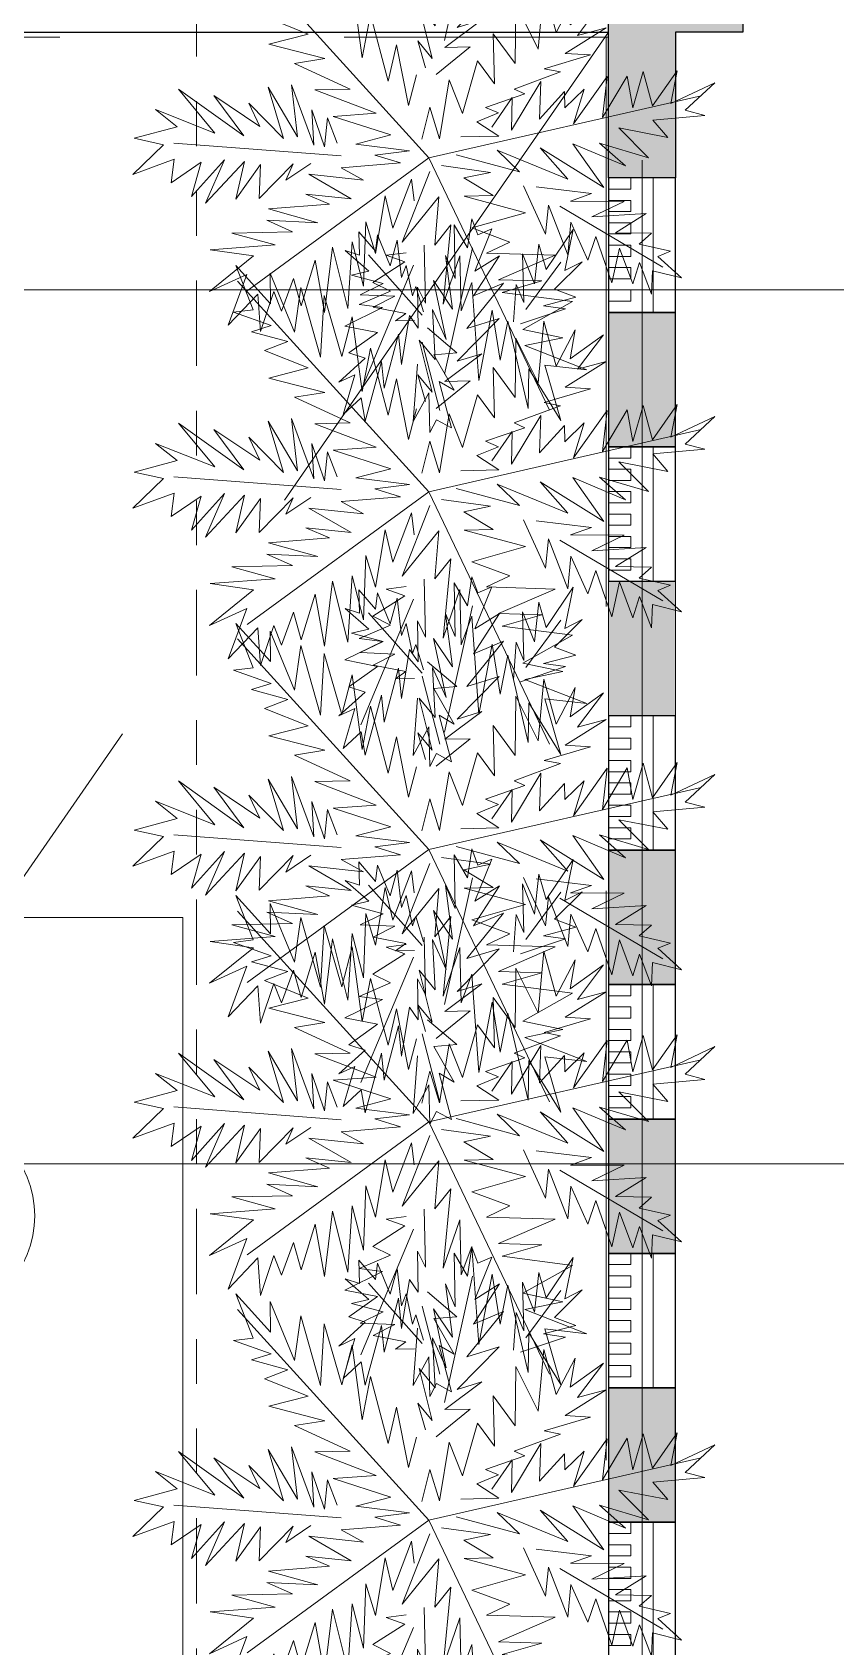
# Model space of a CAD drawing. Header units: metres. Extents: x -54 to 264, y -14 to 31.
# Drawn here: x 35.935 to 37.728, y 10.797 to 14.4 of the extents above; entities that cross this region are included whole.
import ezdxf
from ezdxf.enums import TextEntityAlignment as Align

# ---------------------------------------------------------------- set-up
doc = ezdxf.new("R2010")
doc.units = ezdxf.units.M
doc.header["$LTSCALE"] = 0.001
for name, pattern in [('CENTERX2', [101.6, 63.5, -12.7, 12.7, -12.7]), ('DIVIDEX2', [63.5, 25.4, -12.7, 0, -12.7, 0, -12.7]), ('HIDDENX2', [19.05, 12.7, -6.35])]:
    doc.linetypes.add(name, pattern=pattern)
doc.layers.get('0').update_dxf_attribs({"lineweight": 13, "true_color": 0x000000})
for name, color, linetype, lineweight, true_color in [('Jach-Anotaciones-Hatch-Lum80%', 250, 'Continuous', 13, 0x333333), ('JACH-Anotaciones-Lineas-CORTE', 7, 'DIVIDEX2', 18, 0x000000), ('JACH-Anotaciones-Lineas-CORTE @ 0.075', 7, 'DIVIDEX2', 18, 0x000000), ('JACH-Anotaciones-Lineas-EJES', 7, 'CENTERX2', 9, 0x666666), ('Jach-Anotaciones-LineasDetalle0.09mm', 7, 'Continuous', 15, 0x000000), ('JACH-Arq-Lineas-Piso', 7, 'Continuous', 13, 0x1a1a1a), ('JACH-Arq-Lineas-Proyeccion', 250, 'HIDDENX2', 13, 0x333333), ('JACH-Arq-Mobiliario01-', 250, 'Continuous', 9, 0x333333), ('JACH-Arq-Ventanas-BajasyPisoTecho', 7, 'Continuous', 13, 0x404040), ('JACH-ArqPaisaje-Vegetación', 7, 'Continuous', 13, 0x999999)]:
    doc.layers.add(name, color=color, linetype=linetype, lineweight=lineweight, true_color=true_color)
doc.layers.add('JACH-Arq-Muros01-Carga', color=3, linetype='Continuous', lineweight=25)
doc.layers.add('perimetro exterior', color=7, linetype='Continuous')
doc.styles.add('01c-Arial-JACH(3mm)', font='arial.ttf', dxfattribs={"height": 3})

# ---------------------------------------------------------------- blocks, each defined once
blk = doc.blocks.new('*U50')
for p, q in [((0.2948, 0.2902), (-0.2952, 0.2895)), ((-0.2752, 0.2896), (-0.2748, -0.0604)), ((0.2752, -0.0598), (0.2748, 0.2902)), ((-0.3052, 0.2795), (-0.3048, -0.0605)), ((0.3052, -0.0598), (0.3048, 0.2802)), ((-0.0746, -0.2602), (0.0754, -0.26)), ((-0.0745, -0.2902), (0.0755, -0.29))]:
    blk.add_line(p, q)
for centre, radius, start, end in [((-0.2952, 0.2795), 0.01, 90.0652, 180.0652), ((0.2948, 0.2802), 0.01, 0.0652, 90.0652), ((-0.0748, -0.0602), 0.23, 180.0652, 270.0652), ((-0.0748, -0.0602), 0.2, 180.0652, 270.0652), ((0.0752, -0.06), 0.2, 270.0652, 0.0652), ((0.0752, -0.06), 0.23, 270.0652, 0.0652)]:
    blk.add_arc(centre, radius, start, end)
blk = doc.blocks.new('*U45')
at = {"layer": 'JACH-Arq-Mobiliario01-', "color": 0, "linetype": 'ByBlock', "lineweight": -2, "transparency": 16777216}
for p, rotation in [((516.7114, -119.8369), 180), ((515.8717, -120.677), 269.9999999999999), ((517.5515, -120.6766), 89.99999999999997)]:
    blk.add_blockref('*U50', p, dxfattribs=dict(at, rotation=rotation))
blk.add_blockref('*U50', (516.7118, -121.5167), dxfattribs=at)
blk = doc.blocks.new('A$C6CAA186E')
at = {"color": 0}
for p, q in [((0.5885, 1.7324), (0.6502, 1.6011)), ((0.6703, 1.6436), (0.5885, 1.7324)), ((0.8121, 0.8804), (0.6272, 1.6911)), ((0.6859, 1.7029), (0.6703, 1.6436)), ((0.6997, 1.5475), (0.6859, 1.7029)), ((1.1056, 1.5624), (1.1693, 1.6332)), ((1.1693, 1.6332), (1.148, 1.5465)), ((0.553, 1.6201), (0.6577, 1.5466)), ((0.6502, 1.6011), (0.553, 1.6201)), ((0.7514, 1.5928), (0.6997, 1.5475)), ((0.7229, 1.4469), (0.7514, 1.5928)), ((1.0689, 1.5069), (1.09, 1.6)), ((1.09, 1.6), (1.1056, 1.5624)), ((0.6577, 1.5466), (0.5552, 1.5191)), ((0.9561, 1.2709), (1.1368, 1.5778)), ((1.0346, 1.4368), (1.0365, 1.5441)), ((1.0365, 1.5441), (1.0689, 1.5069)), ((1.2175, 1.5438), (1.1235, 1.5081)), ((1.148, 1.5465), (1.2175, 1.5438)), ((0.5552, 1.5191), (0.6631, 1.4878)), ((0.8115, 1.5351), (0.7229, 1.4469)), ((0.7684, 1.389), (0.8115, 1.5351)), ((0.9877, 1.3663), (0.9779, 1.5281)), ((0.9779, 1.5281), (1.0346, 1.4368)), ((1.1235, 1.5081), (1.1871, 1.4884)), ((0.6631, 1.4878), (0.5688, 1.471)), ((0.5688, 1.471), (0.6924, 1.3979)), ((0.8362, 1.4662), (0.7684, 1.389)), ((0.7701, 1.3091), (0.8362, 1.4662)), ((0.9407, 1.3022), (0.9415, 1.4621)), ((0.9415, 1.4621), (0.9877, 1.3663)), ((1.1871, 1.4884), (1.0806, 1.4483)), ((1.0806, 1.4483), (1.1842, 1.4252)), ((0.3451, 1.401), (0.4167, 1.3015)), ((0.4478, 1.3232), (0.3451, 1.401)), ((0.5012, 1.2865), (0.4249, 1.409)), ((0.4249, 1.409), (0.4478, 1.3232)), ((0.5701, 1.4121), (0.7111, 1.312)), ((0.6924, 1.3979), (0.5701, 1.4121)), ((0.9006, 1.4023), (0.7701, 1.3091)), ((0.7826, 1.2125), (0.9006, 1.4023)), ((1.1842, 1.4252), (1.0464, 1.3781)), ((0.5059, 1.3623), (0.5012, 1.2865)), ((0.5467, 1.2243), (0.5059, 1.3623)), ((0.8986, 1.2003), (0.9183, 1.3648)), ((0.9183, 1.3648), (0.9407, 1.3022)), ((1.1163, 1.3543), (1.0038, 1.3035)), ((1.0464, 1.3781), (1.1163, 1.3543)), ((1.4425, 1.3508), (1.3707, 1.1662)), ((1.4284, 1.2263), (1.4425, 1.3508)), ((0.0314, 1.3101), (0.154, 1.2854)), ((0.151, 1.2306), (0.0314, 1.3101)), ((0.1277, 1.3374), (0.2094, 1.255)), ((0.154, 1.2854), (0.1277, 1.3374)), ((0.2094, 1.255), (0.2333, 1.3187)), ((0.2333, 1.3187), (0.2585, 1.2224)), ((0.3301, 1.3165), (0.4386, 1.2599)), ((0.4167, 1.3015), (0.3301, 1.3165)), ((0.6073, 1.3435), (0.6632, 1.2857)), ((0.7111, 1.312), (0.6073, 1.3435)), ((1.0038, 1.3035), (1.1007, 1.2951)), ((1.2393, 1.3086), (1.2122, 1.0996)), ((1.3224, 1.1609), (1.2393, 1.3086)), ((0.2701, 1.17), (0.129, 1.2743)), ((0.2585, 1.2224), (0.2676, 1.2878)), ((0.2676, 1.2878), (0.3125, 1.1541)), ((0.4386, 1.2599), (0.3047, 1.2234)), ((0.5562, 1.2729), (0.5467, 1.2243)), ((0.6075, 1.1351), (0.5562, 1.2729)), ((0.6632, 1.2857), (0.6149, 1.2847)), ((0.6149, 1.2847), (0.6964, 1.2107)), ((0.8756, 1.2945), (0.7826, 1.2125)), ((0.7896, 1.0843), (0.8756, 1.2945)), ((1.1007, 1.2951), (0.9526, 1.2372)), ((1.1015, 1.2572), (1.0954, 1.053)), ((1.1746, 1.0883), (1.1015, 1.2572)), ((1.3473, 1.2793), (1.3224, 1.1609)), ((1.3707, 1.1662), (1.3473, 1.2793)), ((1.5936, 1.274), (1.4284, 1.2263)), ((1.4399, 1.1782), (1.5936, 1.274)), ((0.0757, 1.208), (0.151, 1.2306)), ((0.1938, 1.1958), (0.0757, 1.208)), ((0.3047, 1.2234), (0.4882, 1.2062)), ((0.4882, 1.2062), (0.3549, 1.1403)), ((0.5848, 1.2146), (0.7298, 1.1272)), ((0.6964, 1.2107), (0.5848, 1.2146)), ((0.8121, 0.8804), (1.5628, 1.2397)), ((1.039, 1.2285), (0.8952, 1.1623)), ((0.9526, 1.2372), (1.039, 1.2285)), ((1.1782, 1.2168), (1.1746, 1.0883)), ((1.2122, 1.0996), (1.1782, 1.2168)), ((0.1041, 1.1602), (0.1938, 1.1958)), ((0.2492, 1.1633), (0.1041, 1.1602)), ((0.195, 1.1411), (0.2492, 1.1633)), ((0.6216, 1.167), (0.6075, 1.1351)), ((0.662, 1.05), (0.6216, 1.167)), ((0.9751, 1.1682), (0.9264, 0.9862)), ((1.0206, 1.0093), (0.9751, 1.1682)), ((1.2981, 1.1162), (1.5578, 1.1765)), ((1.5578, 1.1765), (1.4399, 1.1782)), ((0.3067, 1.1329), (0.195, 1.1411)), ((0.3549, 1.1403), (0.5317, 1.1377)), ((0.5317, 1.1377), (0.4426, 1.0727)), ((0.7298, 1.1272), (0.6329, 1.1294)), ((0.6329, 1.1294), (0.7205, 1.0681)), ((0.8534, 1.1509), (0.7896, 1.0843)), ((0.8027, 0.9625), (0.8534, 1.1509)), ((1.0624, 1.1217), (1.0206, 1.0093)), ((1.0954, 1.053), (1.0624, 1.1217)), ((1.4144, 1.0934), (1.2981, 1.1162)), ((0.0303, 1.0681), (0.048, 1.0264)), ((0.1555, 1.0182), (0.0303, 1.0681)), ((0.2293, 1.0134), (0.1098, 1.0909)), ((0.1098, 1.0909), (0.1555, 1.0182)), ((0.1916, 1.1031), (0.2293, 1.0134)), ((0.3265, 0.9945), (0.1916, 1.1031)), ((0.2971, 1.0906), (0.3265, 0.9945)), ((0.4239, 0.965), (0.2971, 1.0906)), ((0.4426, 1.0727), (0.592, 1.0759)), ((0.592, 1.0759), (0.5236, 1.026)), ((0.678, 1.0882), (0.662, 1.05)), ((0.7046, 1.0236), (0.678, 1.0882)), ((0.7474, 1.0897), (0.7046, 1.0236)), ((0.7498, 0.9761), (0.7474, 1.0897)), ((0.8552, 1.0647), (0.8352, 0.919)), ((0.8717, 0.9851), (0.8552, 1.0647)), ((0.9245, 1.0725), (0.8717, 0.9851)), ((0.9264, 0.9862), (0.9245, 1.0725)), ((1.2655, 1.0692), (1.4144, 1.0934)), ((1.4747, 1.0295), (1.2655, 1.0692)), ((0.048, 1.0264), (0, 1.0085)), ((0.4626, 0.9279), (0.0862, 1.0104)), ((0.4836, 0.9284), (0.4013, 1.0382)), ((0.4013, 1.0382), (0.4239, 0.965)), ((0.5236, 1.026), (0.6803, 0.981)), ((1.1826, 1.0085), (1.4747, 1.0295)), ((0, 1.0085), (0.0866, 0.9957)), ((0.0866, 0.9957), (0.0179, 0.9563)), ((0.482, 1.0041), (0.4836, 0.9284)), ((0.5641, 0.9027), (0.482, 1.0041)), ((0.6803, 0.981), (0.5801, 0.941)), ((1.1034, 0.9732), (1.2675, 0.9767)), ((1.2475, 0.9236), (1.1034, 0.9732)), ((1.2675, 0.9767), (1.1826, 1.0085)), ((1.318, 0.8767), (1.3919, 0.9646)), ((1.3919, 0.9646), (1.3976, 0.8953)), ((0.0179, 0.9563), (0.1778, 0.9597)), ((0.1778, 0.9597), (0.109, 0.9309)), ((0.109, 0.9309), (0.2685, 0.9511)), ((0.2685, 0.9511), (0.1834, 0.8946)), ((0.1834, 0.8946), (0.3594, 0.932)), ((0.3594, 0.932), (0.2697, 0.8922)), ((0.5801, 0.941), (0.7554, 0.9131)), ((0.7554, 0.9131), (0.6613, 0.8838)), ((1.0114, 0.946), (1.2475, 0.9236)), ((1.0713, 0.8988), (1.0114, 0.946)), ((1.3604, 0.8608), (1.5634, 0.9135)), ((1.3976, 0.8953), (1.5036, 0.9565)), ((1.5036, 0.9565), (1.4772, 0.9117)), ((1.4772, 0.9117), (1.6153, 0.9483)), ((1.6153, 0.9483), (1.591, 0.9036)), ((0.8121, 0.8804), (0.1853, 0.3118)), ((0.2766, 0.865), (0.2013, 0.8424)), ((0.2697, 0.8922), (0.419, 0.8996)), ((0.419, 0.8996), (0.3611, 0.8521)), ((0.3611, 0.8521), (0.5159, 0.8912)), ((0.5159, 0.8912), (0.4643, 0.848)), ((0.4643, 0.848), (0.5437, 0.8707)), ((0.6613, 0.8838), (0.7565, 0.8605)), ((0.8121, 0.8804), (1.2074, 0.3399)), ((0.8528, 0.8836), (1.0629, 0.8019)), ((0.928, 0.9105), (1.0713, 0.8988)), ((1.0629, 0.8019), (0.928, 0.9105)), ((1.072, 0.8673), (1.2445, 0.871)), ((1.2445, 0.871), (1.1966, 0.8468)), ((1.6293, 0.8834), (1.5115, 0.8809)), ((1.5115, 0.8809), (1.5967, 0.8343)), ((1.591, 0.9036), (1.6293, 0.8834)), ((0.2872, 0.8611), (0.1076, 0.7015)), ((0.2289, 0.8325), (0.1388, 0.8137)), ((0.2013, 0.8424), (0.2289, 0.8325)), ((0.3037, 0.7814), (0.3024, 0.8382)), ((0.6563, 0.8205), (0.4761, 0.7851)), ((0.5654, 0.8438), (0.6563, 0.8205)), ((0.7712, 0.6631), (0.791, 0.8234)), ((0.791, 0.8234), (0.8037, 0.7206)), ((0.875, 0.8294), (0.9401, 0.8371)), ((1.0214, 0.7736), (0.875, 0.8294)), ((1.1316, 0.8349), (1.5053, 0.6787)), ((1.1966, 0.8468), (1.3186, 0.8494)), ((1.3186, 0.8494), (1.2812, 0.8233)), ((1.2812, 0.8233), (1.427, 0.7991)), ((1.5967, 0.8343), (1.4259, 0.8475)), ((0.1749, 0.7997), (0.0637, 0.7868)), ((0.0637, 0.7868), (0.1399, 0.7653)), ((0.1388, 0.8137), (0.1749, 0.7997)), ((0.2259, 0.6767), (0.23, 0.7799)), ((0.23, 0.7799), (0.263, 0.7153)), ((0.263, 0.7153), (0.2819, 0.8125)), ((0.2819, 0.8125), (0.3037, 0.7814)), ((0.4761, 0.7851), (0.584, 0.7601)), ((0.8037, 0.7206), (0.8273, 0.7968)), ((0.8273, 0.7968), (0.8416, 0.6204)), ((0.9251, 0.7505), (1.0214, 0.7736)), ((1.1018, 0.7543), (1.0942, 0.813)), ((1.1216, 0.8094), (1.1018, 0.7543)), ((1.1826, 0.7139), (1.1216, 0.8094)), ((1.427, 0.7991), (1.3367, 0.7909)), ((1.3367, 0.7909), (1.4975, 0.748)), ((0.0966, 0.7223), (0.0387, 0.6727)), ((0.1399, 0.7653), (0.0481, 0.7276)), ((0.0481, 0.7276), (0.0966, 0.7223)), ((0.1676, 0.6502), (0.1929, 0.7454)), ((0.1929, 0.7454), (0.2259, 0.6767)), ((0.584, 0.7601), (0.3852, 0.7074)), ((0.6097, 0.5418), (0.6794, 0.7242)), ((0.6794, 0.7242), (0.6885, 0.5961)), ((0.6885, 0.5961), (0.7437, 0.7677)), ((0.7437, 0.7677), (0.7712, 0.6631)), ((1.0961, 0.7226), (0.9251, 0.7505)), ((1.0021, 0.6932), (1.0961, 0.7226)), ((1.2088, 0.7671), (1.1826, 0.7139)), ((1.2487, 0.6732), (1.2088, 0.7671)), ((1.2577, 0.7429), (1.2487, 0.6732)), ((1.3127, 0.6304), (1.2577, 0.7429)), ((1.3317, 0.7276), (1.3127, 0.6304)), ((1.3924, 0.6426), (1.3317, 0.7276)), ((1.4975, 0.748), (1.4177, 0.74)), ((1.4177, 0.74), (1.5955, 0.6912)), ((0.0387, 0.6727), (0.1081, 0.6742)), ((0.0943, 0.6318), (0.1559, 0.7025)), ((0.1081, 0.6742), (0.0943, 0.6318)), ((0.1559, 0.7025), (0.1676, 0.6502)), ((0.5141, 0.6828), (0.2917, 0.6528)), ((0.3852, 0.7074), (0.5141, 0.6828)), ((0.8416, 0.6204), (0.878, 0.6864)), ((0.878, 0.6864), (0.8605, 0.524)), ((1.1937, 0.6868), (1.0021, 0.6932)), ((1.0618, 0.6524), (1.1937, 0.6868)), ((1.4082, 0.6914), (1.3924, 0.6426)), ((1.4793, 0.6129), (1.4082, 0.6914)), ((1.5955, 0.6912), (1.5263, 0.6792)), ((1.5263, 0.6792), (1.5759, 0.6255)), ((0.2917, 0.6528), (0.4102, 0.6217)), ((0.531, 0.4812), (0.6074, 0.6469)), ((0.6074, 0.6469), (0.6097, 0.5418)), ((0.8605, 0.524), (0.9335, 0.6497)), ((0.9335, 0.6497), (0.9196, 0.5147)), ((1.2599, 0.6398), (1.0618, 0.6524)), ((1.0778, 0.5938), (1.2599, 0.6398)), ((1.4573, 0.6609), (1.4793, 0.6129)), ((1.5759, 0.6255), (1.4573, 0.6609)), ((0.4102, 0.6217), (0.2282, 0.5694)), ((0.7682, 0.6083), (0.693, 0.5793)), ((0.693, 0.5793), (0.7795, 0.5706)), ((0.8058, 0.6196), (0.768, 0.1222)), ((0.9196, 0.5147), (0.9497, 0.5848)), ((0.9497, 0.5848), (0.964, 0.4041)), ((1.2719, 0.5706), (1.0778, 0.5938)), ((0.4115, 0.5586), (0.2045, 0.4994)), ((0.2282, 0.5694), (0.4115, 0.5586)), ((0.4737, 0.4042), (0.5165, 0.5713)), ((0.5165, 0.5713), (0.531, 0.4812)), ((0.7739, 0.539), (0.5943, 0.472)), ((0.7795, 0.5706), (0.6688, 0.5325)), ((0.6688, 0.5325), (0.7739, 0.539)), ((0.8788, 0.4549), (0.8288, 0.5296)), ((0.964, 0.4041), (1.0051, 0.5502)), ((1.0051, 0.5502), (0.9978, 0.3985)), ((1.1168, 0.5421), (1.2719, 0.5706)), ((1.2524, 0.5008), (1.1168, 0.5421)), ((0.3374, 0.4812), (0.1622, 0.4081)), ((0.2045, 0.4994), (0.3374, 0.4812)), ((0.3919, 0.3919), (0.4439, 0.5214)), ((0.4439, 0.5214), (0.4737, 0.4042)), ((0.5943, 0.472), (0.7497, 0.49)), ((0.7497, 0.49), (0.6021, 0.4027)), ((1.1708, 0.478), (1.2524, 0.5008)), ((0.3359, 0.3528), (0.3652, 0.4608)), ((0.3652, 0.4608), (0.3919, 0.3919)), ((0.6021, 0.4027), (0.7548, 0.4481)), ((0.7548, 0.4481), (0.6497, 0.3448)), ((0.9331, 0.3761), (0.8299, 0.477)), ((0.8299, 0.477), (0.8788, 0.4549)), ((0.9978, 0.3985), (1.032, 0.475)), ((1.032, 0.475), (1.0358, 0.2941)), ((1.2683, 0.4422), (1.1708, 0.478)), ((1.2099, 0.4199), (1.2683, 0.4422)), ((0.2527, 0.41), (0.1391, 0.3066)), ((0.1622, 0.4081), (0.2527, 0.41)), ((0.2782, 0.299), (0.3179, 0.4114)), ((0.3179, 0.4114), (0.3359, 0.3528)), ((1.0358, 0.2941), (1.0709, 0.4232)), ((1.0709, 0.4232), (1.0856, 0.23)), ((1.3286, 0.3803), (1.2099, 0.4199)), ((0.1391, 0.3066), (0.2706, 0.3578)), ((0.2706, 0.3578), (0.2782, 0.299)), ((0.7184, 0.3778), (0.6266, 0.2412)), ((0.6497, 0.3448), (0.7184, 0.3778)), ((0.832, 0.3803), (0.9331, 0.3761)), ((0.9345, 0.3067), (0.832, 0.3803)), ((1.0856, 0.23), (1.1039, 0.3587)), ((1.1039, 0.3587), (1.2098, 0.2284)), ((1.159, 0.3388), (1.3096, 0.2831)), ((1.2098, 0.2284), (1.159, 0.3388)), ((1.2172, 0.3717), (1.3286, 0.3803)), ((1.3096, 0.2831), (1.2172, 0.3717)), ((0.7468, 0.33), (0.6078, 0.1356)), ((0.6266, 0.2412), (0.7468, 0.33)), ((0.8225, 0.3317), (0.9345, 0.3067)), ((0.947, 0.2165), (0.8225, 0.3317)), ((0.6078, 0.1356), (0.7381, 0.2436)), ((0.7381, 0.2436), (0.6682, 0.0674)), ((0.8174, 0.2726), (0.947, 0.2165)), ((0.9269, 0.174), (0.8174, 0.2726)), ((0.8252, 0.2034), (0.9269, 0.174)), ((0.886, 0.1142), (0.8252, 0.2034)), ((0.6682, 0.0674), (0.7194, 0.1317)), ((0.7194, 0.1317), (0.7537, 0.004)), ((0.8611, 0), (0.8164, 0.1232)), ((0.8164, 0.1232), (0.886, 0.1142)), ((0.7537, 0.004), (0.7729, 0.0907)), ((0.7729, 0.0907), (0.8611, 0))]:
    blk.add_line(p, q, dxfattribs=at)
blk = doc.blocks.new('*U136')
at = {"layer": 'Jach-Anotaciones-LineasDetalle0.09mm', "lineweight": 0, "ltscale": 100}
blk.add_lwpolyline([(-0.025, 0.0125), (0.025, 0.0125), (0.025, -0.0125), (-0.025, -0.0125)], close=True, dxfattribs=at)
blk = doc.blocks.new('*U137')
at = {"layer": 'Jach-Anotaciones-LineasDetalle0.09mm', "color": 0, "linetype": 'ByBlock', "lineweight": -2, "transparency": 16777216}
for p in [(0, 0), (0, -0.05), (0, -0.1), (0, -0.15), (0, -0.2), (0, -0.25)]:
    blk.add_blockref('*U136', p, dxfattribs=at)
blk = doc.blocks.new('*U138')
at = {"layer": 'Jach-Anotaciones-LineasDetalle0.09mm', "lineweight": 0, "ltscale": 100}
blk.add_lwpolyline([(-0.025, 0.0125), (0.025, 0.0125), (0.025, -0.0125), (-0.025, -0.0125)], close=True, dxfattribs=at)
blk = doc.blocks.new('*U139')
at = {"layer": 'Jach-Anotaciones-LineasDetalle0.09mm', "color": 0, "linetype": 'ByBlock', "lineweight": -2, "transparency": 16777216}
for p in [(0, 0), (0, -0.05), (0, -0.1), (0, -0.15), (0, -0.2), (0, -0.25)]:
    blk.add_blockref('*U138', p, dxfattribs=at)
blk = doc.blocks.new('*U140')
at = {"layer": 'Jach-Anotaciones-LineasDetalle0.09mm', "lineweight": 0, "ltscale": 100}
blk.add_lwpolyline([(-0.025, 0.0125), (0.025, 0.0125), (0.025, -0.0125), (-0.025, -0.0125)], close=True, dxfattribs=at)
blk = doc.blocks.new('*U141')
at = {"layer": 'Jach-Anotaciones-LineasDetalle0.09mm', "color": 0, "linetype": 'ByBlock', "lineweight": -2, "transparency": 16777216}
for p in [(0, 0), (0, -0.05), (0, -0.1), (0, -0.15), (0, -0.2), (0, -0.25)]:
    blk.add_blockref('*U140', p, dxfattribs=at)
blk = doc.blocks.new('*U142')
at = {"layer": 'Jach-Anotaciones-LineasDetalle0.09mm', "lineweight": 0, "ltscale": 100}
blk.add_lwpolyline([(-0.025, 0.0125), (0.025, 0.0125), (0.025, -0.0125), (-0.025, -0.0125)], close=True, dxfattribs=at)
blk = doc.blocks.new('*U143')
at = {"layer": 'Jach-Anotaciones-LineasDetalle0.09mm', "color": 0, "linetype": 'ByBlock', "lineweight": -2, "transparency": 16777216}
for p in [(0, 0), (0, -0.05), (0, -0.1), (0, -0.15), (0, -0.2), (0, -0.25)]:
    blk.add_blockref('*U142', p, dxfattribs=at)
blk = doc.blocks.new('*U144')
at = {"layer": 'Jach-Anotaciones-LineasDetalle0.09mm', "lineweight": 0, "ltscale": 100}
blk.add_lwpolyline([(-0.025, 0.0125), (0.025, 0.0125), (0.025, -0.0125), (-0.025, -0.0125)], close=True, dxfattribs=at)
blk = doc.blocks.new('*U145')
at = {"layer": 'Jach-Anotaciones-LineasDetalle0.09mm', "color": 0, "linetype": 'ByBlock', "lineweight": -2, "transparency": 16777216}
for p in [(0, 0), (0, -0.05), (0, -0.1), (0, -0.15), (0, -0.2), (0, -0.25)]:
    blk.add_blockref('*U144', p, dxfattribs=at)
blk = doc.blocks.new('*U146')
at = {"layer": 'Jach-Anotaciones-LineasDetalle0.09mm', "lineweight": 0, "ltscale": 100}
blk.add_lwpolyline([(-0.025, 0.0125), (0.025, 0.0125), (0.025, -0.0125), (-0.025, -0.0125)], close=True, dxfattribs=at)
blk = doc.blocks.new('*U147')
at = {"layer": 'Jach-Anotaciones-LineasDetalle0.09mm', "color": 0, "linetype": 'ByBlock', "lineweight": -2, "transparency": 16777216}
for p in [(0, 0), (0, -0.05), (0, -0.1), (0, -0.15), (0, -0.2), (0, -0.25)]:
    blk.add_blockref('*U146', p, dxfattribs=at)
blk = doc.blocks.new('*U185')
at = {"linetype": 'DIVIDEX2', "lineweight": 0, "ltscale": 100}
blk.add_lwpolyline([(-810.476, 0), (-344.582, 0)], dxfattribs=at)
at = {"lineweight": 0, "ltscale": 100, "style": '01c-Arial-JACH(3mm)'}
for tag, p in [('JACH-SECCIONMURO', (-815.976, 2.109)), ('NO.DEPLANO', (-815.976, -1.994))]:
    blk.add_attdef(tag, text='', height=3, dxfattribs=at).set_placement(p, align=Align.MIDDLE_CENTER)
blk = doc.blocks.new('*U375')
at = {"layer": 'JACH-Anotaciones-Lineas-CORTE @ 0.075', "xscale": -0.075, "yscale": 0.075, "zscale": 0.075, "rotation": 90}
blk.add_blockref('*U185', (36.3016, -31.0582), dxfattribs=at)

msp = doc.modelspace()

# ---------------------------------------------------------------- hatches: boundary and pattern name
at = {"layer": 'Jach-Anotaciones-Hatch-Lum80%', "ltscale": 100}
h = msp.add_hatch(color=256, dxfattribs=at)
h.paths.add_polyline_path([(37.3709, 8.375), (37.2209, 8.375), (37.2209, 4.4508), (37.3709, 4.4508)])
h.paths.add_polyline_path([(37.2209, 14.075), (37.3709, 14.075), (37.3709, 14.4), (37.5209, 14.4), (37.5209, 15.85), (37.2209, 15.85)])
for points in [[(37.2209, 13.475), (37.3709, 13.475), (37.3709, 13.775), (37.2209, 13.775)], [(37.2209, 12.875), (37.3709, 12.875), (37.3709, 13.175), (37.2209, 13.175)], [(37.2209, 12.275), (37.3709, 12.275), (37.3709, 12.575), (37.2209, 12.575)], [(37.2209, 11.675), (37.3709, 11.675), (37.3709, 11.975), (37.2209, 11.975)], [(37.2209, 11.075), (37.3709, 11.075), (37.3709, 11.375), (37.2209, 11.375)]]:
    msp.add_hatch(color=256, dxfattribs=at).paths.add_polyline_path(points)

# ---------------------------------------------------------------- linework, layer by layer
msp.add_lwpolyline([(37.2209, 12.875), (37.3709, 12.875), (37.3709, 13.175), (37.2209, 13.175)], close=True, dxfattribs=at)
at = {"layer": 'JACH-Anotaciones-Lineas-EJES', "ltscale": 100}
for points in [[(37.2959, -2.3956), (37.2959, 25.8947)], [(22.6359, 13.825), (52.1472, 13.825)], [(22.6359, 11.875), (52.1472, 11.875)]]:
    msp.add_lwpolyline(points, dxfattribs=at)
at = {"layer": 'JACH-Arq-Lineas-Piso', "ltscale": 100}
msp.add_lwpolyline([(33.7709, 9.925), (36.2709, 9.925), (36.2709, 12.425), (33.7709, 12.425)], close=True, dxfattribs=at)
at = {"layer": 'JACH-Arq-Lineas-Proyeccion', "linetype": 'HIDDENX2', "ltscale": 100}
msp.add_lwpolyline([(37.2209, 14.4), (32.8209, 8.05)], dxfattribs=at)
msp.add_lwpolyline([(32.8209, 6.705), (32.8209, 14.389), (37.2159, 14.389), (37.2159, 6.7)], close=True, dxfattribs=at)
at = {"layer": 'JACH-Arq-Lineas-Proyeccion', "ltscale": 100}
msp.add_lwpolyline([(32.8209, 14.389), (37.2209, 14.389), (37.2209, 6.7), (32.8209, 6.7)], close=True, dxfattribs=at)
at = {"layer": 'JACH-Arq-Muros01-Carga', "ltscale": 100}
for points in [[(37.2209, 14.075), (37.2209, 15.85), (37.5209, 15.85), (37.5209, 14.4), (37.3709, 14.4), (37.3709, 14.075)], [(37.2209, 13.775), (37.3709, 13.775), (37.3709, 14.075), (37.2209, 14.075)], [(37.2209, 13.475), (37.3709, 13.475), (37.3709, 13.775), (37.2209, 13.775)], [(37.2209, 13.175), (37.3709, 13.175), (37.3709, 13.475), (37.2209, 13.475)], [(37.2209, 12.575), (37.3709, 12.575), (37.3709, 12.875), (37.2209, 12.875)], [(37.2209, 12.275), (37.3709, 12.275), (37.3709, 12.575), (37.2209, 12.575)], [(37.2209, 11.975), (37.3709, 11.975), (37.3709, 12.275), (37.2209, 12.275)], [(37.2209, 11.675), (37.3709, 11.675), (37.3709, 11.975), (37.2209, 11.975)], [(37.2209, 11.375), (37.3709, 11.375), (37.3709, 11.675), (37.2209, 11.675)], [(37.2209, 11.075), (37.3709, 11.075), (37.3709, 11.375), (37.2209, 11.375)], [(37.2209, 10.775), (37.3709, 10.775), (37.3709, 11.075), (37.2209, 11.075)]]:
    msp.add_lwpolyline(points, close=True, dxfattribs=at)
at = {"layer": 'JACH-Arq-Ventanas-BajasyPisoTecho', "lineweight": 0, "ltscale": 100}
for points in [[(37.3209, 14.075), (37.3709, 14.075), (37.3709, 13.775), (37.3209, 13.775)], [(37.3209, 13.475), (37.3709, 13.475), (37.3709, 13.175), (37.3209, 13.175)], [(37.3209, 12.875), (37.3709, 12.875), (37.3709, 12.575), (37.3209, 12.575)], [(37.3209, 12.275), (37.3709, 12.275), (37.3709, 11.975), (37.3209, 11.975)], [(37.3209, 11.675), (37.3709, 11.675), (37.3709, 11.375), (37.3209, 11.375)], [(37.3209, 11.075), (37.3709, 11.075), (37.3709, 10.775), (37.3209, 10.775)]]:
    msp.add_lwpolyline(points, close=True, dxfattribs=at)
at = {"layer": 'perimetro exterior', "ltscale": 100}
msp.add_lwpolyline([(32.8209, 14.4), (37.2209, 14.4)], dxfattribs=at)

# ---------------------------------------------------------------- block references
at = {"layer": 'JACH-Anotaciones-Lineas-CORTE', "lineweight": 0}
msp.add_blockref('*U375', (0, 0), dxfattribs=at)
at = {"layer": 'Jach-Anotaciones-LineasDetalle0.09mm'}
for name, p in [('*U137', (37.2459, 14.0625)), ('*U139', (37.2459, 13.4625)), ('*U141', (37.2459, 12.8625)), ('*U143', (37.2459, 12.2625)), ('*U145', (37.2459, 11.6625)), ('*U147', (37.2459, 11.0625))]:
    msp.add_blockref(name, p, dxfattribs=at)
at = {"layer": 'JACH-Arq-Mobiliario01-', "rotation": 45}
msp.add_blockref('*U45', (-415.6808, -268.8639), dxfattribs=at)
at = {"layer": 'JACH-ArqPaisaje-Vegetación', "xscale": 0.75, "yscale": 0.75, "zscale": 0.75, "rotation": 270}
for p in [(36.1593, 14.7288), (36.1593, 13.9838), (36.1593, 13.1851), (36.1593, 12.5778), (36.1593, 11.6892)]:
    msp.add_blockref('A$C6CAA186E', p, dxfattribs=at)

doc.saveas('drawing.dxf')
